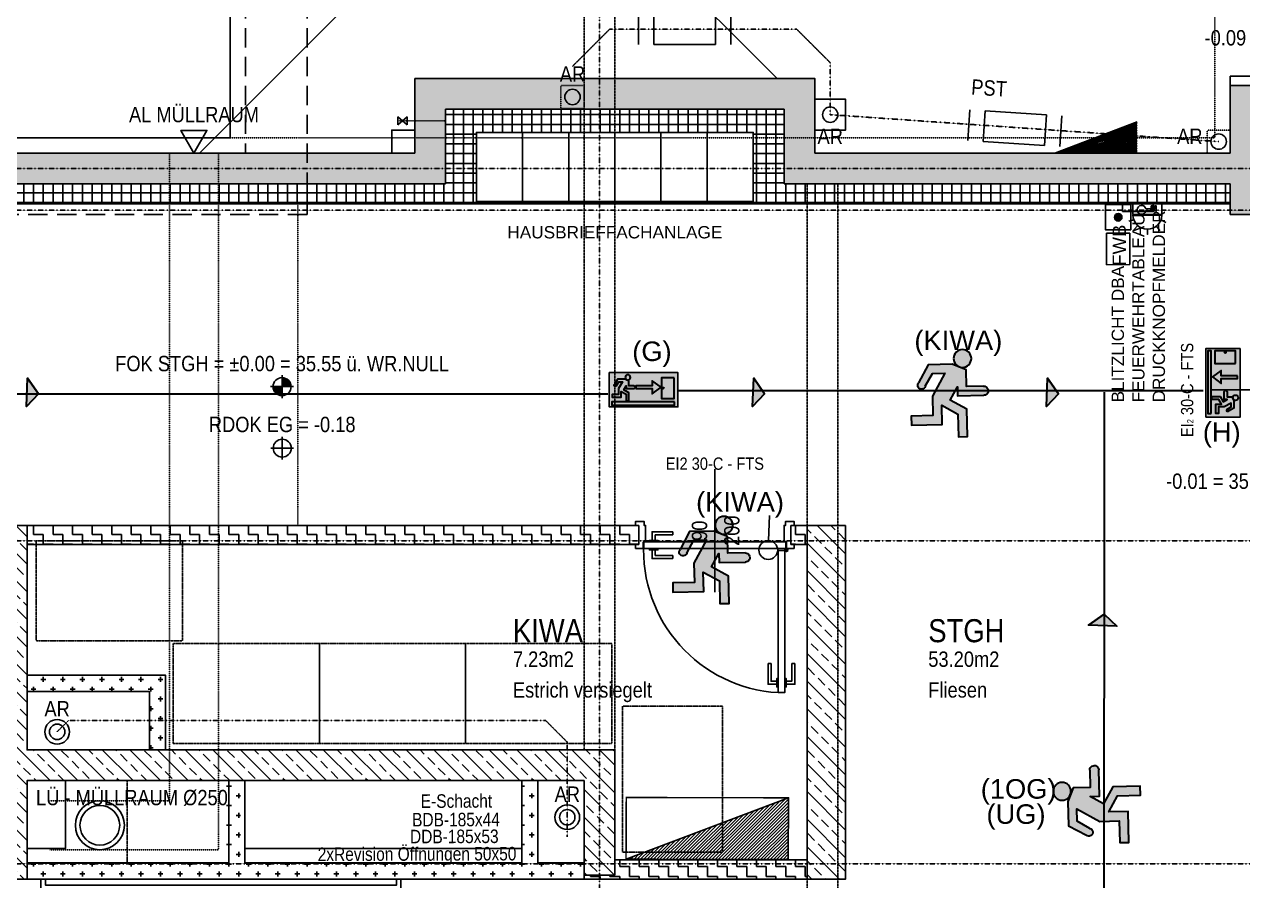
# Model space of a CAD drawing. Header units: millimetres. Extents: x -5498 to 144064, y 340 to 109563.
# Drawn here: x 51879 to 59798, y 42501 to 48069 of the extents above; entities that cross this region are included whole.
import ezdxf
from ezdxf.enums import TextEntityAlignment as Align

# ---------------------------------------------------------------- set-up
doc = ezdxf.new("R2010")
doc.units = ezdxf.units.MM
for name, pattern in [('ACAD_ISO08W100', [36, 24, -3, 6, -3]), ('HIDDEN', [0.375, 0.25, -0.125]), ('HIDDEN2', [0.1875, 0.125, -0.0625]), ('STRICHPUNKT', [1, 0.5, -0.25, 0, -0.25])]:
    doc.linetypes.add(name, pattern=pattern)
doc.layers.add('00_HLP---------M0', color=251, linetype='Continuous', plot=False)
doc.layers.add('07_MOB---------M0', color=251, linetype='Continuous', plot=False)
for name, color, linetype in [('00_HLP-G00-LEG-M0', 6, 'Continuous'), ('01-ANS-G00-LEG-M0', 251, 'Continuous'), ('01-SYM-G00-Leg-M0', 251, 'Continuous'), ('01-TXT---------M0', 251, 'Continuous'), ('01-TXT---------PP', 1, 'Continuous'), ('01-TXT-G00-LEG-M0', 1, 'Continuous'), ('02-AXO-G00-LEG-M0', 251, 'STRICHPUNKT'), ('02-FIL-G00-LEG-GK', 251, 'Continuous'), ('02-FIL-G00-Leg-STB', 251, 'Continuous'), ('02-TWA-G00-LEG-M0', 251, 'Continuous'), ('02-ZWA---------M0', 251, 'Continuous'), ('02-ZWA-G00-LEG-M0', 251, 'Continuous'), ('03-ANS-G00-LEG-M0', 251, 'Continuous'), ('03-HID-G00-LEG-M0', 251, 'HIDDEN2'), ('03-SYM-G00-LEG-M0', 251, 'Continuous'), ('05-STO--------M0', 251, 'Continuous'), ('05-STO-G00-LEG-M0', 251, 'Continuous'), ('05-SYM---------M0', 251, 'Continuous'), ('05-SYM--------M0', 251, 'Continuous'), ('05-SYM-G00-LEG-M0', 251, 'Continuous'), ('05-TXT--------M0', 251, 'Continuous'), ('05-TXT-G00-LEG-M0', 251, 'Continuous'), ('06-SYM-G00-LEG-M0', 251, 'Continuous'), ('07-MOB---------M0', 251, 'Continuous'), ('07-SAN-G00-LEG-LÜFTUNGEN', 251, 'HIDDEN2'), ('07-SAN-G00-LEG-M0', 251, 'Continuous'), ('07-SWK-G00-LEG-M0', 251, 'STRICHPUNKT'), ('07-SYM-G00-LEG-M0', 251, 'STRICHPUNKT')]:
    doc.layers.add(name, color=color, linetype=linetype)
for name, color, linetype, true_color in [('E-BMA', 232, 'Continuous', 0xc3095d), ('E_Bauangaben', 242, 'Continuous', 0xcb1042), ('E_BRANDMELDE', 1, 'Continuous', 0xec0407), ('E_ERDUNG', 150, 'ACAD_ISO08W100', 0x0f87ff)]:
    doc.layers.add(name, color=color, linetype=linetype, true_color=true_color)
doc.styles.add('0.EG (1)$0$ERSTELLTER_STIL_2', font='ARIALN.TTF')
doc.styles.add('ARIAL', font='arial.ttf', dxfattribs={"width": 0.85})
doc.styles.add('ET_LEGENDE - Wohnung$0$ROMANS', font='romans.shx', dxfattribs={"width": 0.6})
doc.styles.get("Standard").update_dxf_attribs({"font": 'arial.ttf'})
pattern_1 = [(135, (-23245.73, -3508.6), (-89.80256, -89.80256), []), (135, (-23245.73, -3418.8), (-89.80256, -89.80256), [63.5, -31.75])]
pattern_2 = [(90, (-23245.73, -3508.606), (-63.5, 63.5), [63.5, -63.5]), (180, (-23245.73, -3445.106), (-63.5, -63.5), [63.5, -63.5])]

# ---------------------------------------------------------------- blocks, each defined once
blk = doc.blocks.new('*U47')
blk.add_line((0, 65), (0, 240))
blk.add_circle((0, 0), 65)
at = {"style": 'ET_LEGENDE - Wohnung$0$ROMANS', "width": 0.6, "flags": 1}
for tag, p in [('RAUMBUCHNUMMER', (0, -400)), ('ANLAGE', (0, -550))]:
    blk.add_attdef(tag, text='', height=100, dxfattribs=at).set_placement(p, align=Align.MIDDLE)
for tag, p in [('TEILANLAGE_NR', (0, -700)), ('KOMPONENTE', (0, -850)), ('KOMPONENTE_NR', (0, -1000)), ('BEZEICHNUNG', (0, -1150)), ('TYP', (0, -1300)), ('HERSTELLER', (0, -1450)), ('MODEL', (0, -1600)), ('LEISTUNG_MAX', (0, -1750)), ('SPEZIFISCH_1', (0, -1900)), ('SPEZIFISCH_2', (0, -2050)), ('SPEZIFISCH_3', (0, -2200)), ('SPEZIFISCH_4', (0, -2350)), ('SPEZIFISCH_5', (0, -2500)), ('GEWERKE_CODE', (0, -2650)), ('LV_POS', (0, -2800)), ('ZAEHLER', (0, -2950)), ('PLATZHALTER_1', (0, -3100)), ('PLATZHALTER_2', (0, -3250)), ('PLATZHALTER_3', (0, -3400)), ('JOBLISTE_VDMA', (0, -3550)), ('ET_SPEZIFISCH_1', (0, -3700)), ('ET_SPEZIFISCH_2', (0, -3850)), ('ET_SPEZIFISCH_3', (0, -4000)), ('ET_SPEZIFISCH_4', (0, -4150)), ('ET_SPEZIFISCH_5', (0, -4300)), ('ET_SPEZIFISCH_6', (0, -4450)), ('ET_SPEZIFISCH_7', (0, -4600))]:
    blk.add_attdef(tag, text='', height=100, dxfattribs=at).set_placement(p, align=Align.MIDDLE_CENTER)
blk = doc.blocks.new('ET_BMA_DRUCKKNOPFMELDER')
h = blk.add_hatch(color=242)
edge = h.paths.add_edge_path()
edge.add_arc((0, 0), 3.6, 0, 360)
at = {"color": 242}
blk.add_lwpolyline([(-12, 12), (12, 12), (12, -12), (-12, -12)], close=True, dxfattribs=at)
blk.add_circle((0, 0), 3.6, dxfattribs=at)
blk = doc.blocks.new('5646465')
at = {"color": 1}
blk.add_lwpolyline([(37.671, 4255.106), (37.682, 4253.054), (36.168, 4253.047), (36.157, 4255.098), (37.671, 4255.106)], dxfattribs=at)
blk.add_text('FWB', height=0.8604, rotation=270.06179, dxfattribs=at).set_placement((36.417, 4255.173))
blk = doc.blocks.new('Blitzleuchte')
at = {"color": 1}
for points in [[(-7934, -565), (-7992, -582)], [(-7597, -508), (-7947, -508)], [(-7608, -565), (-7552, -595), (-7552, -595)], [(-7888, -637), (-7931, -679), (-7911, -660)], [(-7770, -679), (-7770, -739), (-7770, -713)], [(-7661, -641), (-7626, -689), (-7638, -673)]]:
    blk.add_lwpolyline(points, dxfattribs=at)
blk.add_arc((-7772, -501), 175, 182.1712, 357.8288, dxfattribs=at)
blk = doc.blocks.new('Feuerwehrsclüssel')
at = {"color": 1}
blk.add_lwpolyline([(-7839, -187), (-7492, -187), (-7492, -60), (-7839, -60), (-7839, -187)], dxfattribs=at)
at = {"color": 1, "linetype": 'ByBlock'}
blk.add_lwpolyline([(-7684, -145), (-7560, -143), (-7560, -83), (-7579, -83), (-7579, -115), (-7589, -116), (-7589, -84), (-7600, -84), (-7600, -116), (-7609, -116), (-7609, -84), (-7619, -84), (-7619, -119), (-7683, -120)], dxfattribs=at)
blk.add_arc((-7734, -131), 52.3, 12.999, 345.3458, dxfattribs=at)
blk = doc.blocks.new('65456465')
h = blk.add_hatch()
h.set_pattern_fill('ANSI31', color=1, scale=0.046893, angle=-90.03591, style=0)
h.set_pattern_definition([(314.9641, (272.94765, 4579.12411), (0.1053441, 0.1052122), [])])
h.paths.add_polyline_path([(265.586, 4596.197), (269.597, 4596.195), (269.59, 4585.651)])
at = {"color": 1}
blk.add_line((265.586, 4596.197), (269.59, 4585.651), dxfattribs=at)
at = {"color": 1, "const_width": 0.0938}
blk.add_lwpolyline([(269.597, 4596.195), (269.59, 4585.651), (265.579, 4585.653), (265.586, 4596.197)], close=True, dxfattribs=at)
at = {"color": 1}
blk.add_lwpolyline([(265.586, 4596.197), (269.597, 4596.195), (269.59, 4585.651), (265.586, 4596.197)], dxfattribs=at)
blk = doc.blocks.new('05-TXT')
at = {"layer": '05-TXT--------M0'}
blk.add_line((-0.4, 0), (0.4, 0), dxfattribs=at)
at = {"layer": '05-TXT--------M0', "color": 8, "style": 'ARIAL', "width": 0.85}
blk.add_attdef('BREITE', text='', height=0.1, dxfattribs=at).set_placement((0, 0.05), align=Align.CENTER)
blk.add_attdef('HÖHE', text='', height=0.1, rotation=360, dxfattribs=at).set_placement((0, -0.06), align=Align.TOP_CENTER)
blk = doc.blocks.new('03-rar')
blk.add_circle((0, 0), 0.05)
at = {"layer": '01-TXT---------M0', "color": 8, "style": 'ARIAL', "width": 0.85}
blk.add_attdef('RR', text='', height=0.1, dxfattribs=at).set_placement((0, 0.1), align=Align.CENTER)
blk = doc.blocks.new('01-HK3')
blk.add_lwpolyline([(0, 0), (0.0423, 0.0732), (-0.0423, 0.0732)], close=True)
at = {"color": 0, "style": 'ARIAL', "width": 0.85}
blk.add_attdef('HEIGHT', text='', height=0.05, dxfattribs=at).set_placement((0, 0.35), align=Align.TOP_CENTER)
blk = doc.blocks.new('03-PST')
for p, q in [((0, -0.1), (0, 0.1)), ((0.1, -0.1), (0.1, 0.1)), ((0.1, 0.1), (0.5, 0.1)), ((0.5, -0.1), (0.5, 0.1)), ((0.6, -0.1), (0.6, 0.1)), ((0.5, -0.1), (0.1, -0.1))]:
    blk.add_line(p, q)
at = {"layer": '01-TXT---------M0', "color": 8, "style": 'ARIAL', "width": 0.85}
blk.add_attdef('KS', text='', height=0.1, dxfattribs=at).set_placement((0, 0.3), align=Align.TOP_LEFT)
blk = doc.blocks.new('01-SQM')
at = {"layer": '01-TXT---------M0', "color": 1, "style": 'ARIAL', "width": 0.85}
blk.add_attdef('ROOM', (0, 0), '', height=0.15, dxfattribs=at)
blk.add_attdef('AREA', text='', height=0.1, dxfattribs=at).set_placement((0, -0.06), align=Align.TOP_LEFT)
at = {"layer": '01-TXT---------PP', "color": 1, "style": 'ARIAL', "width": 0.85}
blk.add_attdef('NR', text='', height=0.15, dxfattribs=at).set_placement((-0.1173, 0), align=Align.RIGHT)
blk.add_attdef('FLOOR', text='', height=0.1, dxfattribs=at).set_placement((0, -0.26), align=Align.TOP_LEFT)
blk = doc.blocks.new('01-HK1')
for p, q in [((-0.0005, -0.0742), (-0.0005, 0.0742)), ((0.0737, 0), (-0.0747, 0))]:
    blk.add_line(p, q)
blk.add_circle((-0.0005, 0), 0.0586)
for points in [[(-0.0005, 0.0586), (0.0409, 0.0414), (-0.0005, 0)], [(-0.0005, 0), (0.0581, 0), (0.0409, 0.0414)], [(-0.0591, 0), (-0.0419, -0.0414), (-0.0005, 0)], [(-0.0419, -0.0414), (-0.0005, -0.0586), (-0.0005, 0)]]:
    blk.add_solid(points)
at = {"layer": '01-TXT---------M0', "color": 8, "style": 'ARIAL', "width": 0.85}
blk.add_attdef('HEIGHT', text='', height=0.1, dxfattribs=at).set_placement((0, 0.2), align=Align.TOP_CENTER)
blk = doc.blocks.new('mülltonne_770l')
at = {"layer": '07-MOB---------M0'}
blk.add_lwpolyline([(-0.7, -0.5), (-0.7, 0.5), (0.7, 0.5), (0.7, -0.5), (-0.7, -0.5)], dxfattribs=at)
at = {"layer": '07_MOB---------M0', "linetype": 'HIDDEN2'}
blk.add_lwpolyline([(-1.2, -1.9), (-1.2, 1), (1.2, 1), (1.2, -1.9), (-1.2, -1.9)], close=True, dxfattribs=at)
blk.add_lwpolyline([(-0.8, -1.9), (-0.8, 0.6), (0.8, 0.6), (0.8, -1.9)], dxfattribs=at)
blk = doc.blocks.new('TÜR-90_12-5er-WAND')
at = {"layer": '00_HLP---------M0'}
for points in [[(-0.4075, 0.027), (-0.4075, 0.083), (-0.2725, 0.083)], [(-0.2725, 0.063), (-0.2725, 0.083)], [(0.45, 0.017), (-0.45, 0.017)], [(-0.425, 0.017), (-0.425, 0.027), (-0.37, 0.027), (-0.37, 0.017)], [(-0.3875, 0.027), (-0.3875, 0.063), (-0.2725, 0.063)], [(-0.425, -0.025), (-0.425, -0.035), (-0.37, -0.035), (-0.37, -0.025)], [(-0.4075, -0.035), (-0.4075, -0.091), (-0.2725, -0.091)], [(-0.3875, -0.035), (-0.3875, -0.071), (-0.2725, -0.071)], [(-0.2725, -0.071), (-0.2725, -0.091)]]:
    blk.add_lwpolyline(points, dxfattribs=at)
blk.add_lwpolyline([(0.4615, -0.025), (-0.4615, -0.025), (-0.4615, -0.025), (-0.4615, 0.017), (0.4615, 0.017)], close=True, dxfattribs=at)
at = {"layer": '02-ZWA---------M0'}
for points in [[(-0.495, 0.125), (-0.495, 0)], [(0.495, 0.125), (0.495, 0)]]:
    blk.add_lwpolyline(points, dxfattribs=at)
at = {"layer": '05-STO--------M0'}
for points in [[(-0.515, 0.125), (-0.515, 0.15), (-0.46, 0.15), (-0.46, 0.125), (-0.45, 0.125), (-0.45, 0.017), (-0.465, 0.017), (-0.465, -0.025), (-0.515, -0.025), (-0.515, 0)], [(0.515, 0.125), (0.515, 0.15), (0.46, 0.15), (0.46, 0.125), (0.45, 0.125), (0.45, 0.017), (0.465, 0.017), (0.465, -0.025), (0.515, -0.025), (0.515, 0)]]:
    blk.add_lwpolyline(points, dxfattribs=at)
at = {"layer": '05-SYM---------M0'}
for points in [[(0.402, -0.9085), (0.346, -0.9085), (0.346, -0.7735)], [(0.366, -0.7735), (0.346, -0.7735)], [(0.402, -0.8885), (0.366, -0.8885), (0.366, -0.7735)], [(0.464, -0.9085), (0.52, -0.9085), (0.52, -0.7735)], [(0.464, -0.8885), (0.5, -0.8885), (0.5, -0.7735)], [(0.5, -0.7735), (0.52, -0.7735)], [(0.412, -0.926), (0.402, -0.926), (0.402, -0.871), (0.412, -0.871)], [(0.454, -0.926), (0.464, -0.926), (0.464, -0.871), (0.454, -0.871)]]:
    blk.add_lwpolyline(points, dxfattribs=at)
at = {"layer": '05-SYM--------M0'}
blk.add_lwpolyline([(0.454, -0.0395), (0.454, -0.9625), (0.454, -0.9625), (0.412, -0.9625), (0.412, -0.0395)], close=True, dxfattribs=at)
for points in [[(0.46, -0.036), (0.47, -0.036)], [(0.465, -0.031), (0.465, -0.041)]]:
    blk.add_lwpolyline(points, dxfattribs=at)
blk.add_circle((0.465, -0.036), 0.01, dxfattribs=at)
blk.add_arc((0.465, -0.036), 0.928, 176.72599, 266.72599, dxfattribs=at)
blk = doc.blocks.new('01-HK2')
for p, q in [((0.098, 0), (-0.098, 0)), ((0, -0.098), (0, 0.098))]:
    blk.add_line(p, q)
blk.add_circle((0, 0), 0.0773)
at = {"layer": '01-TXT---------M0', "color": 8, "style": 'ARIAL', "width": 0.85}
blk.add_attdef('HEIGHT', text='', height=0.1, rotation=360, dxfattribs=at).set_placement((0, 0.132), align=Align.BOTTOM_CENTER)
blk = doc.blocks.new('9809550')
at = {"color": 18, "lineweight": 30, "true_color": 0x000000}
for points in [[(423921.7, 99168.8), (423956.8, 99168.8), (423956.8, 99202.9), (423984.5, 99214.5), (424033.7, 99214.5), (424053.8, 99178.3)], [(424040.2, 99170.9), (424025.2, 99196.7), (423999.7, 99196.8), (424026.2, 99150.3), (424026.2, 99110.9), (424070.2, 99110.9), (424070.2, 99092.3), (424007.5, 99092.3), (424007.5, 99131.7), (423975, 99113.1), (423975, 99067), (423956.5, 99067), (423956.5, 99122.4), (423990.5, 99141.9), (423975.1, 99168.8), (423975.1, 99150.2), (423921.7, 99150.3)]]:
    blk.add_lwpolyline(points, dxfattribs=at)
blk.add_circle((423963.6, 99225.9), 18.1, dxfattribs=at)
for centre, radius, start, end in [((424047.8, 99173.1), 7.96, 195.7299, 41.4005), ((423921.7, 99159.5), 9.27, 89.9849, 270.0151)]:
    blk.add_arc(centre, radius, start, end, dxfattribs=at)
blk = doc.blocks.new('595995')
blk.add_hatch(color=256).paths.add_polyline_path([(423732.4, 99468.9), (423791.5, 99424.8), (423791.5, 99458.8), (423902.8, 99458.8), (423902.6, 99477.2), (423791.8, 99477.2), (423791.8, 99513.6)])
at = {"color": 18, "lineweight": 30, "true_color": 0x000000}
blk.add_lwpolyline([(423902.6, 99477.2), (423791.8, 99477.2), (423791.8, 99513.6), (423732.4, 99468.9), (423791.5, 99424.8), (423791.5, 99458.8), (423902.8, 99458.8), (423902.6, 99477.2)], dxfattribs=at)
blk = doc.blocks.new('RIVO-RZ-ARR_right')
h = blk.add_hatch(color=100)
h.paths.add_polyline_path([(423617.7, 99335.8), (424081.3, 99335.8), (424081.3, 99567.6), (423617.7, 99567.6)])
h.paths.add_polyline_path([(424057.5, 99371.2), (424057.5, 99347.4), (423635.1, 99347.4), (423635.1, 99371.2)], flags=16)
h.paths.add_polyline_path([(424055.7, 99392.7), (423970.6, 99392.7), (423970.6, 99533.1), (424055.7, 99533.1)], flags=16)
h = blk.add_hatch(color=256)
h.paths.add_polyline_path([(423706.5, 99506.1), (423680.1, 99459.6), (423680.1, 99420.2), (423636.1, 99420.2), (423636.1, 99401.6), (423698.8, 99401.6), (423698.8, 99441), (423731.3, 99422.4), (423731.3, 99376.3), (423749.8, 99376.3), (423749.8, 99431.8), (423715.7, 99451.2), (423731.2, 99478.1), (423731.2, 99459.5), (423784.6, 99459.6, 0.998804), (423784.5, 99478.1), (423749.5, 99478.1), (423749.5, 99512.3), (423721.8, 99523.9), (423672.6, 99523.9), (423652.5, 99487.7, 1.25347), (423666.1, 99480.2), (423681.1, 99506)])
h.paths.add_polyline_path([(423760.8, 99535.2, 1), (423724.6, 99535.2, 1)])
h = blk.add_hatch(color=256)
h.paths.add_polyline_path([(424055.7, 99533.1), (423970.6, 99533.1), (423970.6, 99392.7), (424055.7, 99392.7)])
h.paths.add_polyline_path([(423985.2, 99463.1, -1), (423975.2, 99463.1, -1)], flags=16)
blk.add_hatch(color=256).paths.add_polyline_path([(424057.5, 99347.4), (424057.5, 99371.2), (423635.1, 99371.2), (423635.1, 99347.4)])
blk.add_lwpolyline([(423617.7, 99567.6), (424081.3, 99567.6), (424081.3, 99335.8), (423617.7, 99335.8)], close=True)
at = {"color": 18, "lineweight": 30, "true_color": 0x000000}
for points in [[(424055.7, 99533.1), (423970.6, 99533.1), (423970.6, 99392.7), (424055.7, 99392.7)], [(424057.5, 99371.2), (423635.1, 99371.2), (423635.1, 99347.4), (424057.5, 99347.4)]]:
    blk.add_lwpolyline(points, close=True, dxfattribs=at)
blk.add_circle((423980.2, 99463.1), 5, dxfattribs=at)
at = {"xscale": -1, "rotation": 359.9999999997448}
blk.add_blockref('9809550', (847706.3, 309.3), dxfattribs=at)
at = {"rotation": 180.0000000000325}
blk.add_blockref('595995', (847699.7, 198937.4), dxfattribs=at)
blk = doc.blocks.new('RIVO-SIBEL-ARR-down')
h = blk.add_hatch(color=100)
h.paths.add_polyline_path([(3686.69, 1956.46), (3686.69, 1947.63), (3704.36, 1947.63), (3704.36, 1956.46)])
h.paths.add_polyline_path([(3693.72, 1955.75), (3694.43, 1955.76), (3694.43, 1951.52), (3695.72, 1951.52), (3694.04, 1949.27), (3692.34, 1951.53), (3693.72, 1951.53)], flags=16)
h.paths.add_polyline_path([(3690.59, 1955.25), (3690.59, 1949.9), (3687.35, 1949.9), (3687.35, 1955.25)], flags=16)
h.paths.add_polyline_path([(3687.91, 1952.58, -1), (3687.53, 1952.58, -1)], flags=0)
h.paths.add_polyline_path([(3697.79, 1953.06), (3699.13, 1953.06), (3699.13, 1954.36), (3699.65, 1954.59, -0.535619), (3698.7, 1955.23, -1), (3700.07, 1955.23, -0.302406), (3699.65, 1954.59), (3700.18, 1954.8), (3702.06, 1954.8), (3702.82, 1953.42, -1.25347), (3702.3, 1953.14), (3701.73, 1954.12), (3700.76, 1954.12), (3701.77, 1952.35), (3701.77, 1950.85), (3703.45, 1950.85), (3703.45, 1950.14), (3701.06, 1950.14), (3701.06, 1951.64), (3699.82, 1950.93), (3699.82, 1949.18), (3699.12, 1949.18), (3699.12, 1951.29), (3700.41, 1952.03), (3699.82, 1953.05), (3699.82, 1952.35), (3697.79, 1952.35, -1)], flags=16)
h.paths.add_polyline_path([(3703.45, 1948.98), (3703.45, 1948.07), (3687.35, 1948.07), (3687.35, 1948.98)], flags=16)
h = blk.add_hatch(color=7)
h.paths.add_polyline_path([(3690.59, 1955.25), (3687.35, 1955.25), (3687.35, 1949.9), (3690.59, 1949.9)])
h.paths.add_polyline_path([(3687.91, 1952.58, -1), (3687.53, 1952.58, -1)], flags=16)
h.paths.add_polyline_path([(3703.45, 1948.07), (3703.45, 1948.98), (3687.35, 1948.98), (3687.35, 1948.07)])
blk.add_hatch(color=256).paths.add_polyline_path([(3693.72, 1951.53), (3692.34, 1951.53), (3694.04, 1949.27), (3695.72, 1951.52), (3694.43, 1951.52), (3694.43, 1955.76), (3693.72, 1955.75)])
h = blk.add_hatch(color=256)
h.paths.add_polyline_path([(3700.76, 1954.12), (3701.73, 1954.12), (3702.3, 1953.14, 1.25347), (3702.82, 1953.42), (3702.06, 1954.8), (3700.18, 1954.8), (3699.13, 1954.36), (3699.13, 1953.06), (3697.79, 1953.06, 1), (3697.79, 1952.35), (3699.82, 1952.35), (3699.82, 1953.05), (3700.41, 1952.03), (3699.12, 1951.29), (3699.12, 1949.18), (3699.82, 1949.18), (3699.82, 1950.93), (3701.06, 1951.64), (3701.06, 1950.14), (3703.45, 1950.14), (3703.45, 1950.85), (3701.77, 1950.85), (3701.77, 1952.35)])
h.paths.add_polyline_path([(3698.7, 1955.23, 1), (3700.07, 1955.23, 1)])
blk.add_lwpolyline([(3686.69, 1956.46), (3704.36, 1956.46), (3704.36, 1947.63), (3686.69, 1947.63)], close=True)
at = {"color": 18, "lineweight": 30, "true_color": 0x000000}
for points in [[(3690.59, 1955.25), (3687.35, 1955.25), (3687.35, 1949.9), (3690.59, 1949.9)], [(3703.45, 1948.98), (3687.35, 1948.98), (3687.35, 1948.07), (3703.45, 1948.07)]]:
    blk.add_lwpolyline(points, close=True, dxfattribs=at)
blk.add_lwpolyline([(3693.72, 1955.75), (3693.72, 1951.53), (3692.34, 1951.53), (3694.04, 1949.27), (3695.72, 1951.52), (3694.43, 1951.52), (3694.43, 1955.76), (3693.72, 1955.75)], dxfattribs=at)
blk.add_circle((3687.72, 1952.58), 0.19, dxfattribs=at)
at = {"xscale": 0.0381026673526157, "yscale": 0.0381026673526157, "zscale": 0.0381026673526157}
blk.add_blockref('9809550', (-12454.76, -1825.54), dxfattribs=at)
blk = doc.blocks.new('750298750')
h = blk.add_hatch(color=3)
h.paths.add_polyline_path([(426943.6, 99576.9), (426968.1, 99576.8), (426982.5, 99552, 1.25347), (426995.6, 99559.2), (426976.3, 99594), (426929, 99594), (426902.3, 99582.8), (426902.3, 99550), (426868.6, 99550, 1), (426868.6, 99532.2), (426919.9, 99532.1), (426919.9, 99550), (426934.8, 99524.1), (426902.1, 99505.4), (426902.1, 99452.1), (426919.8, 99452.1), (426919.8, 99496.4), (426951.1, 99514.3), (426951.1, 99476.4), (427011.4, 99476.4), (427011.4, 99494.3), (426969.1, 99494.3), (426969.1, 99532.2)])
h.paths.add_polyline_path([(426891.5, 99604.9, 1), (426926.3, 99604.9, 1)])
at = {"xscale": 0.9619413167778113, "yscale": 0.9619413167778113, "zscale": 0.9619413167778113}
blk.add_blockref('9809550', (19080.8, 4155.4), dxfattribs=at)
blk = doc.blocks.new('4444444')
at = {"lineweight": 30}
h = blk.add_hatch(color=100, dxfattribs=at)
h.dxf.hatch_style = 1
h.paths.add_polyline_path([(431810.8, 98429.5), (431736, 98429.5), (431806.7, 98326.5)])
h.paths.add_polyline_path([(431814, 98511.5), (431736, 98429.5), (431810.8, 98429.5)])
at = {"color": 102, "lineweight": 30, "true_color": 0x21de37}
blk.add_lwpolyline([(431736, 98429.5), (431806.7, 98326.5), (431736, 98429.5), (431814, 98511.5), (431806.7, 98326.5)], dxfattribs=at)

msp = doc.modelspace()

# ---------------------------------------------------------------- hatches: boundary and pattern name
h = msp.add_hatch()
h.set_pattern_fill('ANSI31', color=5, scale=2.37545, angle=-180.13127, style=0)
h.set_pattern_definition([(224.8687, (58247.024, 47062.6965), (5.320806, -5.34524), [])])
h.paths.add_polyline_path([(59112.5, 47434.2), (59112, 47231), (58577.9, 47232.2)])
at = {"layer": '02-FIL-G00-LEG-GK', "ltscale": 0.2}
h = msp.add_hatch(dxfattribs=at)
h.set_pattern_fill('NET', color=256, scale=20, angle=197.04654, style=0)
h.set_pattern_definition([(90, (-23245.73, -3508.606), (-63.5, 4e-09), []), (180, (-23245.73, -3508.606), (-4e-09, -63.5), [])])
h.paths.add_polyline_path([(56816.9, 47516.4), (54616.9, 47516.4), (54616.9, 47031.4), (49816.9, 47031.4), (49816.9, 46901.4), (59716.9, 46901.4), (59716.9, 47031.4), (56816.9, 47031.4)])
h.paths.add_polyline_path([(56616.9, 47366.4), (56616.9, 46916.4), (56316.9, 46916.4), (56016.9, 46916.4), (55716.9, 46916.4), (55416.9, 46916.4), (55116.9, 46916.4), (54816.9, 46916.4), (54816.9, 47366.4), (55116.9, 47366.4), (55416.9, 47366.4), (55716.9, 47366.4), (56016.9, 47366.4), (56316.9, 47366.4)], flags=16)
h = msp.add_hatch(dxfattribs=at)
h.set_pattern_fill('ZIGZAG', color=256, scale=20, angle=197.04654, style=0)
h.set_pattern_definition(pattern_2)
h.paths.add_polyline_path([(55871.9, 44811.4), (51896.9, 44811.4), (51896.9, 44686.4), (55871.9, 44686.4)])
h = msp.add_hatch(dxfattribs=at)
h.set_pattern_fill('ZIGZAG', color=256, scale=20, angle=197.04654, style=0)
h.set_pattern_definition(pattern_2)
h.paths.add_polyline_path([(56966.9, 44811.4), (56861.9, 44811.4), (56861.9, 44686.4), (56966.9, 44686.4)])
at = {"layer": '02-FIL-G00-LEG-GK'}
h = msp.add_hatch(dxfattribs=at)
h.set_pattern_fill('CROSS', color=256, scale=10, angle=197.04654, style=0)
h.set_pattern_definition([(90, (-23245.73, -3513.606), (-63.5, 63.5), [31.75, -95.25]), (180, (-23229.854, -3497.73), (-63.5, -63.5), [31.75, -95.25])])
h.paths.add_polyline_path([(51896.9, 43836.4), (51896.9, 43731.4), (52691.9, 43731.4), (52691.9, 43346.4), (52796.9, 43346.4), (52796.9, 43836.4)])
h = msp.add_hatch(dxfattribs=at)
h.set_pattern_fill('CROSS', color=256, scale=10, angle=197.04654, style=0)
h.set_pattern_definition([(90, (-23245.73, -3508.606), (-63.5, 63.5), [31.75, -95.25]), (180, (-23229.854, -3492.73), (-63.5, -63.5), [31.75, -95.25])])
h.paths.add_polyline_path([(55516.9, 42616.4), (55216.9, 42616.4), (55216.9, 43151.4), (55111.9, 43151.4), (55111.9, 42616.4), (53282.7, 42616.4), (53282.7, 43151.4), (53177.7, 43151.4), (53177.7, 42616.4), (51896.9, 42616.4), (51896.9, 42511.4), (55516.9, 42511.4)])
at = {"layer": '02-FIL-G00-LEG-GK', "ltscale": 0.2}
h = msp.add_hatch(dxfattribs=at)
h.set_pattern_fill('ZIGZAG', color=256, scale=20, angle=197.04654, style=0)
h.set_pattern_definition(pattern_2)
h.paths.add_polyline_path([(56966.9, 42636.4), (55716.9, 42636.4), (55716.9, 42536.4), (55516.9, 42536.4), (55516.9, 42511.4), (56966.9, 42511.4)])
at = {"layer": '02-FIL-G00-Leg-STB'}
h = msp.add_hatch(dxfattribs=at)
h.set_pattern_fill('ANSI33', color=256, scale=20, angle=107.04654, style=0)
h.set_pattern_definition([(44.70755, (-20078.77, 18756.93), (-89.34302, 90.25976), []), (44.70755, (-19988.97, 18756.47), (-89.34302, 90.25976), [63.5, -31.75])])
h.paths.add_polyline_path([(57316.9, 51456.4), (49816.9, 51456.4), (49816.9, 51936.4), (49616.9, 51936.4), (49616.9, 46961.4), (49256.9, 46961.4), (49256.9, 46761.4), (49816.9, 46761.4), (49816.9, 47031.4), (54616.9, 47031.4), (54616.9, 47516.4), (56816.9, 47516.4), (56816.9, 47031.4), (59716.9, 47031.4), (59716.9, 46831.4), (59916.9, 46831.4), (59916.9, 47671.4), (59716.9, 47671.4), (59716.9, 47231.4), (57016.9, 47231.4), (57016.9, 47716.4), (54416.9, 47716.4), (54416.9, 47231.4), (49816.9, 47231.4), (49816.9, 51256.4), (57116.9, 51256.4), (57116.9, 49671.4), (59716.9, 49671.4), (59716.9, 49451.4), (59916.9, 49451.4), (59916.9, 49671.4), (61716.9, 49671.4), (61716.9, 50671.4), (61216.9, 50671.4), (61216.9, 50811.4), (61016.9, 50811.4), (61016.9, 50471.4), (61516.9, 50471.4), (61516.9, 49871.4), (57316.9, 49871.4)])
h = msp.add_hatch(dxfattribs=at)
h.set_pattern_fill('ANSI33', color=256, scale=20, angle=197.04654, style=0)
h.set_pattern_definition(pattern_1)
h.paths.add_polyline_path([(51896.9, 44811.4), (51696.9, 44811.4), (51696.9, 42511.4), (51896.9, 42511.4), (51896.9, 43151.4), (55516.9, 43151.4), (55516.9, 42536.4), (55716.9, 42536.4), (55716.9, 43351.4), (51896.9, 43351.4)])
h = msp.add_hatch(dxfattribs=at)
h.set_pattern_fill('ANSI33', color=256, scale=20, angle=197.04654, style=0)
h.set_pattern_definition(pattern_1)
h.paths.add_polyline_path([(57216.9, 44811.4), (56966.9, 44811.4), (56966.9, 42511.4), (57216.9, 42511.4)])

# ---------------------------------------------------------------- linework, layer by layer
at = {"color": 5}
msp.add_line((59112.5, 47434.2), (58577.9, 47232.2), dxfattribs=at)
at = {"color": 102, "lineweight": 30, "true_color": 0x21de37}
for points in [[(47787.9, 45667.2), (55670.5, 45666)], [(56129.1, 45688.3), (59540.5, 45687.8)], [(56167, 41696.1), (58898.6, 41695.7), (58899.3, 45676.6)]]:
    msp.add_lwpolyline(points, dxfattribs=at)
at = {"layer": '00_HLP-G00-LEG-M0', "linetype": 'HIDDEN'}
for points in [[(55716.9, 47231.4), (55716.9, 51456.4), (53816.9, 51456.4), (53816.9, 52556.4), (49816.9, 52556.4)], [(55516.9, 43351.4), (55516.9, 51256.4)], [(55716.9, 47031.4), (55716.9, 43351.4)], [(56966.9, 47031.4), (56966.9, 36101.4)], [(57166.9, 36101.4), (57166.9, 47031.4)]]:
    msp.add_lwpolyline(points, dxfattribs=at)
at = {"layer": '00_HLP-G00-LEG-M0', "color": 60, "linetype": 'HIDDEN2'}
for points in [[(51955.8, 44711.4), (52905.8, 44711.4), (52905.8, 44061.4), (51955.8, 44061.4)], [(52846.9, 44042.5), (53796.9, 44042.5), (53796.9, 43392.5), (52846.9, 43392.5)], [(53796.9, 44042.5), (54746.9, 44042.5), (54746.9, 43392.5), (53796.9, 43392.5)], [(54746.9, 44042.5), (55696.9, 44042.5), (55696.9, 43392.5), (54746.9, 43392.5)], [(56416.9, 43636.4), (56416.9, 42686.4), (55766.9, 42686.4), (55766.9, 43636.4)]]:
    msp.add_lwpolyline(points, close=True, dxfattribs=at)
at = {"layer": '00_HLP-G00-LEG-M0'}
msp.add_circle((52091.9, 43468.9), 80, dxfattribs=at)
at = {"layer": '01-ANS-G00-LEG-M0'}
for points in [[(53016.9, 47231.4), (55036.9, 49251.4)], [(56771.9, 47716.4), (55236.9, 49251.4)]]:
    msp.add_lwpolyline(points, dxfattribs=at)
at = {"layer": '02-AXO-G00-LEG-M0'}
for points in [[(55616.9, 58815.1), (55616.9, 23887.7)], [(31654.3, 47131.4), (65266.9, 47131.4)], [(31654.3, 46861.4), (65266.9, 46861.4)], [(31654.3, 44711.4), (65266.9, 44711.4)], [(31654.3, 42611.4), (65266.9, 42611.4)]]:
    msp.add_lwpolyline(points, dxfattribs=at)
at = {"layer": '02-TWA-G00-LEG-M0'}
for p, q in [((54416.9, 47231.4), (49816.9, 47231.4)), ((59716.9, 47231.4), (57016.9, 47231.4)), ((54616.9, 47031.4), (49816.9, 47031.4)), ((59716.9, 47031.4), (56816.9, 47031.4)), ((55716.9, 42536.4), (55516.9, 42536.4))]:
    msp.add_line(p, q, dxfattribs=at)
for points in [[(57016.9, 47231.4), (57016.9, 47716.4), (54416.9, 47716.4), (54416.9, 47231.4)], [(59716.9, 47231.4), (59716.9, 47671.4), (59916.9, 47671.4)], [(56816.9, 47031.4), (56816.9, 47516.4), (54616.9, 47516.4), (54616.9, 47031.4)], [(59716.9, 46831.4), (59716.9, 47031.4)], [(59716.9, 46831.4), (59916.9, 46831.4)], [(51896.9, 43151.4), (51896.9, 42511.4), (51696.9, 42511.4), (51696.9, 44811.4), (51896.9, 44811.4), (51896.9, 43351.4)], [(51896.9, 43351.4), (55716.9, 43351.4)], [(55716.9, 42536.4), (55716.9, 43351.4)], [(51896.9, 43151.4), (55516.9, 43151.4)], [(55516.9, 42536.4), (55516.9, 43151.4)]]:
    msp.add_lwpolyline(points, dxfattribs=at)
msp.add_lwpolyline([(57216.9, 44811.4), (56966.9, 44811.4), (56966.9, 42511.4), (57216.9, 42511.4)], close=True, dxfattribs=at)
at = {"layer": '02-ZWA-G00-LEG-M0'}
for p, q in [((59716.9, 46901.4), (49816.9, 46901.4)), ((53206.9, 42616.4), (51896.9, 42616.4)), ((55111.9, 42616.4), (53311.9, 42616.4)), ((55516.9, 42616.4), (55216.9, 42616.4)), ((55516.9, 42511.4), (51896.9, 42511.4))]:
    msp.add_line(p, q, dxfattribs=at)
for points in [[(54816.9, 46916.4), (54816.9, 47366.4), (55116.9, 47366.4), (55116.9, 46916.4), (54816.9, 46916.4)], [(55116.9, 46916.4), (55116.9, 47366.4), (55416.9, 47366.4), (55416.9, 46916.4), (55116.9, 46916.4)], [(55416.9, 46916.4), (55416.9, 47366.4), (55716.9, 47366.4), (55716.9, 46916.4), (55416.9, 46916.4)], [(55716.9, 46916.4), (55716.9, 47366.4), (56016.9, 47366.4), (56016.9, 46916.4), (55716.9, 46916.4)], [(56016.9, 46916.4), (56016.9, 47366.4), (56316.9, 47366.4), (56316.9, 46916.4), (56016.9, 46916.4)], [(56316.9, 46916.4), (56316.9, 47366.4), (56616.9, 47366.4), (56616.9, 46916.4), (56316.9, 46916.4)], [(55871.9, 44811.4), (51896.9, 44811.4)], [(56966.9, 44811.4), (56861.9, 44811.4)], [(55871.9, 44686.4), (51896.9, 44686.4)], [(56966.9, 44686.4), (56861.9, 44686.4)], [(52796.9, 43351.4), (52796.9, 43836.4), (51896.9, 43836.4)], [(52691.9, 43351.4), (52691.9, 43731.4), (51896.9, 43731.4)], [(53206.9, 43151.4), (53206.9, 42616.4)], [(53311.9, 43151.4), (53311.9, 42616.4)], [(55111.9, 42616.4), (55111.9, 43151.4)], [(55111.9, 42616.4), (55111.9, 43151.4)], [(55216.9, 42616.4), (55216.9, 43151.4)], [(55216.9, 42616.4), (55216.9, 43151.4)], [(55716.9, 42636.4), (56966.9, 42636.4)], [(55516.9, 42536.4), (55516.9, 42511.4)], [(55516.9, 42511.4), (56966.9, 42511.4)]]:
    msp.add_lwpolyline(points, dxfattribs=at)
at = {"layer": '03-ANS-G00-LEG-M0'}
for points in [[(57016.9, 47581.4), (57216.9, 47581.4), (57216.9, 47381.4), (57016.9, 47381.4)], [(54416.9, 47231.4), (54416.9, 47381.4), (54266.9, 47381.4), (54266.9, 47231.4), (54416.9, 47231.4)], [(51896.9, 43731.4), (51896.9, 43351.4), (52691.9, 43351.4), (52691.9, 43731.4)], [(51896.9, 42711.4), (52146.9, 42711.4), (52146.9, 43151.4), (51896.9, 43151.4)], [(53311.9, 43151.4), (55111.9, 43151.4), (55111.9, 42711.4), (53311.9, 42711.4)]]:
    msp.add_lwpolyline(points, close=True, dxfattribs=at)
at = {"layer": '03-HID-G00-LEG-M0', "ltscale": 0.5}
for points in [[(55366.9, 47671.4), (55366.9, 47521.4), (55516.9, 47521.4), (55516.9, 47671.4)], [(59566.9, 47381.4), (59566.9, 47231.4), (59716.9, 47231.4), (59716.9, 47381.4)]]:
    msp.add_lwpolyline(points, close=True, dxfattribs=at)
at = {"layer": '03-HID-G00-LEG-M0'}
for points in [[(51896.9, 43151.4), (51896.9, 42616.4), (52546.9, 42616.4), (52546.9, 43151.4)], [(53311.9, 43151.4), (53311.9, 42616.4), (55111.9, 42616.4), (55111.9, 43151.4)]]:
    msp.add_lwpolyline(points, close=True, dxfattribs=at)
at = {"layer": '03-SYM-G00-LEG-M0', "linetype": 'HIDDEN2', "ltscale": 0.5}
msp.add_lwpolyline([(59616.9, 47331.4), (59616.9, 49571.4), (57016.9, 49571.4), (57016.9, 51156.4), (49916.9, 51156.4), (49916.9, 47331.4), (54316.9, 47331.4), (54316.9, 47331.4), (57116.9, 47331.4), (57116.9, 47331.4)], close=True, dxfattribs=at)
msp.add_lwpolyline([(53656.9, 44811.4), (53656.9, 46901.4)], dxfattribs=at)
at = {"layer": '03-SYM-G00-LEG-M0'}
for centre, radius in [((59641.9, 47306.4), 50), ((52369.4, 42861.4), 159.2), ((55407.8, 42913.5), 80)]:
    msp.add_circle(centre, radius, dxfattribs=at)
at = {"layer": '05-STO-G00-LEG-M0'}
msp.add_lwpolyline([(60086.9, 47671.4), (60086.9, 47731.4), (59716.9, 47731.4), (59716.9, 47671.4), (60086.9, 47671.4)], close=True, dxfattribs=at)
at = {"layer": '06-SYM-G00-LEG-M0'}
msp.add_lwpolyline([(52016.9, 42511.4), (52016.9, 42471.4), (54296.9, 42471.4), (54296.9, 42511.4), (54326.9, 42511.4), (54326.9, 42441.4), (51986.9, 42441.4), (51986.9, 42511.4), (52016.9, 42511.4)], dxfattribs=at)
at = {"layer": '07-SAN-G00-LEG-LÜFTUNGEN', "linetype": 'HIDDEN2', "ltscale": 0.5}
for points in [[(52044.4, 43020.6), (52822.7, 43020.6), (52822.7, 47231.4)], [(52044.4, 42702.2), (53141.1, 42702.2), (53141.1, 47231.4)]]:
    msp.add_lwpolyline(points, dxfattribs=at)
at = {"layer": '07-SAN-G00-LEG-M0'}
for points in [[(54306.9, 47416.4), (54306.9, 47466.4), (54336.9, 47441.4), (54306.9, 47416.4)], [(54366.9, 47416.4), (54366.9, 47466.4), (54336.9, 47441.4), (54366.9, 47416.4)], [(59016.9, 46851.4), (59016.9, 46901.4), (59216.9, 46901.4), (59216.9, 46851.4)]]:
    msp.add_lwpolyline(points, close=True, dxfattribs=at)
at = {"layer": '07-SAN-G00-LEG-M0', "linetype": 'STRICHPUNKT', "ltscale": 0.1}
msp.add_lwpolyline([(54616.9, 47441.4), (54306.9, 47441.4)], dxfattribs=at)
at = {"layer": '07-SWK-G00-LEG-M0'}
for points in [[(55441.9, 47796.4), (55683, 48037.4)], [(55683, 48037.4), (56898.4, 48037.4)], [(57116.9, 47481.4), (57116.9, 47819), (56898.4, 48037.4)], [(59641.9, 47306.4), (57116.9, 47481.4)], [(55266.4, 43542.8), (52165.9, 43542.8), (52091.9, 43468.9)], [(55266.4, 43542.8), (55407.8, 43401.4)], [(55407.8, 43401.4), (55407.8, 42786.4)]]:
    msp.add_lwpolyline(points, dxfattribs=at)

# ---------------------------------------------------------------- block references
for name, p, xscale, yscale, zscale, rotation in [('Feuerwehrsclüssel', (63345.1, 46924.2), 0.5435438009176743, 0.5435438009176743, 0.5435438009176743, 359.8699664369692), ('Blitzleuchte', (63403.4, 47094.7), 0.5435438009176743, 0.5435438009176743, 0.5435438009176743, 359.8699664369692), ('RIVO-SIBEL-ARR-down', (10403.9, 139043.8), 25.24603613378725, 25.24603613378725, 25.24603613378725, 269.9910616339647), ('RIVO-RZ-ARR_right', (-351829.2, -49910.2), 0.9619413167778113, 0.9619413167778113, 0.9619413167778113, 359.9910616339362)]:
    msp.add_blockref(name, p, dxfattribs=dict(xscale=xscale, yscale=yscale, zscale=zscale, rotation=rotation))
at = {"color": 102, "lineweight": 30, "true_color": 0x21de37, "xscale": -3.32448401177543, "yscale": 3.32448401177543, "zscale": 3.32448401177543}
for p, rotation in [((1483693.4, -256191.6), 1.16993279672824), ((1482143.3, -257276.1), 1.16993279672824), ((360711.8, 1468799.1), 91.16993279669266)]:
    msp.add_blockref('750298750', p, dxfattribs=dict(at, rotation=rotation))
at = {"color": 102, "lineweight": 30, "true_color": 0x21de37}
for p, rotation in [((483721.6, 144028.5), 179.9910616337981), ((488441.6, 144027.8), 179.9910616337981), ((490351.6, 144027.5), 179.9910616337981), ((-39464.1, 475984.5), 269.9910616335286)]:
    msp.add_blockref('4444444', p, dxfattribs=dict(at, rotation=rotation))
at = {"layer": '01-SYM-G00-Leg-M0', "xscale": 999.9999999999995, "yscale": 999.9999999999995, "zscale": 999.9999999999995}
for p, rotation, values in [((60251.3, 47831.4), 4.7217611e-09, {'HEIGHT': '-0.09 = 35.46 ü. WR.NULL'}), ((53554.3, 45713.2), 4.12721824252e-05, {'HEIGHT': 'FOK STGH = %%p0.00 = 35.55 ü. WR.NULL'}), ((60001.3, 44948.6), 4.7217611e-09, {'HEIGHT': '-0.01 = 35.54 ü. WR.NULL'})]:
    msp.add_blockref('01-HK1', p, dxfattribs=dict(at, rotation=rotation)).add_auto_attribs(values)
at = {"layer": '01-SYM-G00-Leg-M0'}
ref = msp.add_blockref('01-HK2', (53554.8, 45313.2), dxfattribs=dict(at, xscale=757.575758062457, yscale=757.5757580613002, zscale=757.5757580681657, rotation=1.42391001e-08))
ref.add_attrib('HEIGHT', 'RDOK EG = -0.18', dxfattribs={"layer": '01-TXT---------M0', "color": 8, "height": 100, "rotation": 0, "style": 'ARIAL', "width": 0.85}).set_placement((53554.8, 45387.4), align=Align.BOTTOM_CENTER)
at = {"layer": '01-TXT-G00-LEG-M0', "xscale": 999.9999999999995, "yscale": 999.9999999999995, "zscale": 999.9999999999995, "rotation": 359.9999999917097}
for p, values in [((55054.3, 44051.4), {'ROOM': 'KIWA', 'AREA': '7.23m2', 'FLOOR': 'Estrich versiegelt'}), ((57754.3, 44051.4), {'ROOM': 'STGH', 'AREA': '53.20m2', 'FLOOR': 'Fliesen'})]:
    msp.add_blockref('01-SQM', p, dxfattribs=at).add_auto_attribs(values)
at = {"layer": '03-SYM-G00-LEG-M0', "xscale": 999.9999999999995, "yscale": 999.9999999999995, "zscale": 999.9999999999995, "rotation": 359.9999999966134}
for p in [(55441.9, 47596.4), (52091.9, 43468.9), (55407.8, 42913.5)]:
    msp.add_blockref('03-rar', p, dxfattribs=at).add_auto_attribs({'RR': 'AR'})
at = {"layer": '03-SYM-G00-LEG-M0', "linetype": 'HIDDEN2'}
ref = msp.add_blockref('01-HK3', (52981.2, 47232.2), dxfattribs=dict(at, xscale=2000.000000016163, yscale=2000.000000025193, zscale=1999.999999999999, rotation=2.799383e-09))
ref.add_attrib('HEIGHT', 'AL MÜLLRAUM', dxfattribs={"layer": '0', "color": 0, "extrusion": (0, 0, -1), "height": 100, "rotation": 360, "style": 'ARIAL', "text_generation_flag": 2, "width": 0.85}).set_placement((-52981.2, 47532.2), align=Align.TOP_CENTER)
at = {"layer": '03-SYM-G00-LEG-M0'}
ref = msp.add_blockref('03-rar', (57116.9, 47481.4), dxfattribs=dict(at, xscale=999.9999999999995, yscale=999.9999999999995, zscale=999.9999999999995, rotation=359.9999999966134))
ref.add_attrib('RR', 'AR', dxfattribs={"layer": '01-TXT---------M0', "color": 8, "height": 100, "rotation": 360, "style": 'ARIAL', "width": 0.85}).set_placement((57116.9, 47291.4), align=Align.CENTER)
ref = msp.add_blockref('03-rar', (59641.9, 47306.4), dxfattribs=dict(at, xscale=999.9999999999995, yscale=999.9999999999995, zscale=999.9999999999995, rotation=359.9999999966134))
ref.add_attrib('RR', 'AR', dxfattribs={"layer": '01-TXT---------M0', "color": 8, "height": 100, "rotation": 360, "style": 'ARIAL', "width": 0.85}).set_placement((59454.3, 47291.4), align=Align.CENTER)
ref = msp.add_blockref('03-rar', (52369.4, 42861.4), dxfattribs=dict(at, xscale=2583.298193412376, yscale=2583.298193412376, zscale=2583.298193412376, rotation=359.9999999966134))
ref.add_attrib('RR', 'LÜ - MÜLLRAUM %%c250', dxfattribs={"layer": '01-TXT---------M0', "color": 8, "height": 100, "rotation": 0, "style": 'ARIAL', "width": 0.85}).set_placement((52577.9, 42991.4), align=Align.CENTER)
at = {"layer": '05-SYM-G00-LEG-M0', "xscale": 999.9999999999995, "yscale": 999.9999999999995, "zscale": 999.9999999999995, "rotation": 359.9999999966134}
msp.add_blockref('TÜR-90_12-5er-WAND', (56366.9, 44686.4), dxfattribs=at)
at = {"layer": '05-TXT-G00-LEG-M0', "xscale": 999.9999999999995, "yscale": 999.9999999999995, "zscale": 999.9999999999995}
for p, rotation, values in [((59996.9, 45691.6), 359.9999999917494, {'BREITE': '200', 'HÖHE': '200'}), ((56366.9, 44776.4), 89.9999993073272, {'BREITE': '90', 'HÖHE': '200'})]:
    msp.add_blockref('05-TXT', p, dxfattribs=dict(at, rotation=rotation)).add_auto_attribs(values)
at = {"layer": '07-SAN-G00-LEG-M0', "xscale": 999.9999999999995, "yscale": 999.9999999999995, "zscale": 999.9999999999995, "rotation": 179.9999999868678}
msp.add_blockref('mülltonne_770l', (52516.9, 47831.4), dxfattribs=at)
at = {"layer": '07-SYM-G00-LEG-M0', "xscale": 999.9999999999995, "yscale": 999.9999999999995, "zscale": 999.9999999999995}
for p, rotation in [((55870.7, 48037.4), 2.120755555e-07), ((58017.9, 47413.1), 356.242078832955)]:
    msp.add_blockref('03-PST', p, dxfattribs=dict(at, rotation=rotation)).add_auto_attribs({'KS': 'PST'})
at = {"layer": 'E-BMA', "xscale": 6.833897088380152, "yscale": 6.833897088380152, "zscale": 6.833897088380152, "rotation": 180.1705303313017}
msp.add_blockref('ET_BMA_DRUCKKNOPFMELDER', (58988.9, 46814.4), dxfattribs=at)
at = {"layer": 'E_BRANDMELDE', "xscale": 0.9378634059995551, "yscale": 0.9378634059995551, "zscale": 0.9378634059995551, "rotation": 357.761148763224}
msp.add_blockref('*U47', (56714.4, 44650.9), dxfattribs=at)
at = {"layer": 'E_ERDUNG', "color": 0, "lineweight": 40, "xscale": 100, "yscale": 100, "zscale": 100}
for name, p, rotation in [('5646465', (63388.6, 472009.8), 179.904637614506), ('65456465', (-402729.5, 70363.3), 269.9046376166986)]:
    msp.add_blockref(name, p, dxfattribs=dict(at, rotation=rotation))

# ---------------------------------------------------------------- texts
at = {"color": 3, "lineweight": 30, "char_height": 126.97, "attachment_point": 1, "rotation": 359.99106}
for s, insert in [('(G)', (55830, 46006.6)), ('(KIWA)', (57664, 46077.4)), ('(H)', (59538.8, 45482)), ('(KIWA)', (56245, 45027.3)), ('(1OG)', (58095.2, 43161.4)), ('(UG)', (58132.6, 42997.6))]:
    msp.add_mtext_dynamic_manual_height_columns(s, width=26879.974, gutter_width=634.8, heights=[0], dxfattribs=dict(at, insert=insert))
at = {"layer": '01-TXT-G00-LEG-M0', "insert": (55716.9, 46716.4), "char_height": 80, "width": 2939.173, "attachment_point": 5, "rotation": 360}
msp.add_mtext('{\\fArial|b0|i0|c0|p34;HAUSBRIEFFACHANLAGE}', dxfattribs=at)
at = {"layer": '05-TXT-G00-LEG-M0', "char_height": 80, "style": 'ARIAL'}
for s, insert, width, attachment_point, rotation in [('EI{\\H0.5x;2} 30-C - FTS', (59396.9, 45691.6), 1387.8, 2, 90.00005), ('EI2 30-C - FTS', (56366.9, 45171.4), 1200, 8, 360)]:
    msp.add_mtext(s, dxfattribs=dict(at, insert=insert, width=width, attachment_point=attachment_point, rotation=rotation))
at = {"layer": '07-SAN-G00-LEG-M0', "insert": (58946.3, 45610.8), "char_height": 80, "width": 1045.5, "attachment_point": 1, "rotation": 90}
msp.add_mtext('{\\fArial|b0|i0|c0|p34;BLITZLICHT DBA\\PFEUERWEHRTABLEAU\\PDRUCKKNOPFMELDER}', dxfattribs=at)
at = {"layer": 'E_Bauangaben', "lineweight": 0, "char_height": 87.795, "attachment_point": 8, "rotation": 0.19437, "style": '0.EG (1)$0$ERSTELLTER_STIL_2'}
for s, insert in [('\\A1;E-Schacht', (54687.6, 42974.1)), ('\\A1;BDB-185x44', (54684.4, 42853.3)), ('\\A1;DDB-185x53', (54673.7, 42743.8)), ('\\A1;2xRevision Öffnungen 50x50', (54431.5, 42604.4))]:
    msp.add_mtext(s, dxfattribs=dict(at, insert=insert))

doc.saveas('drawing.dxf')
